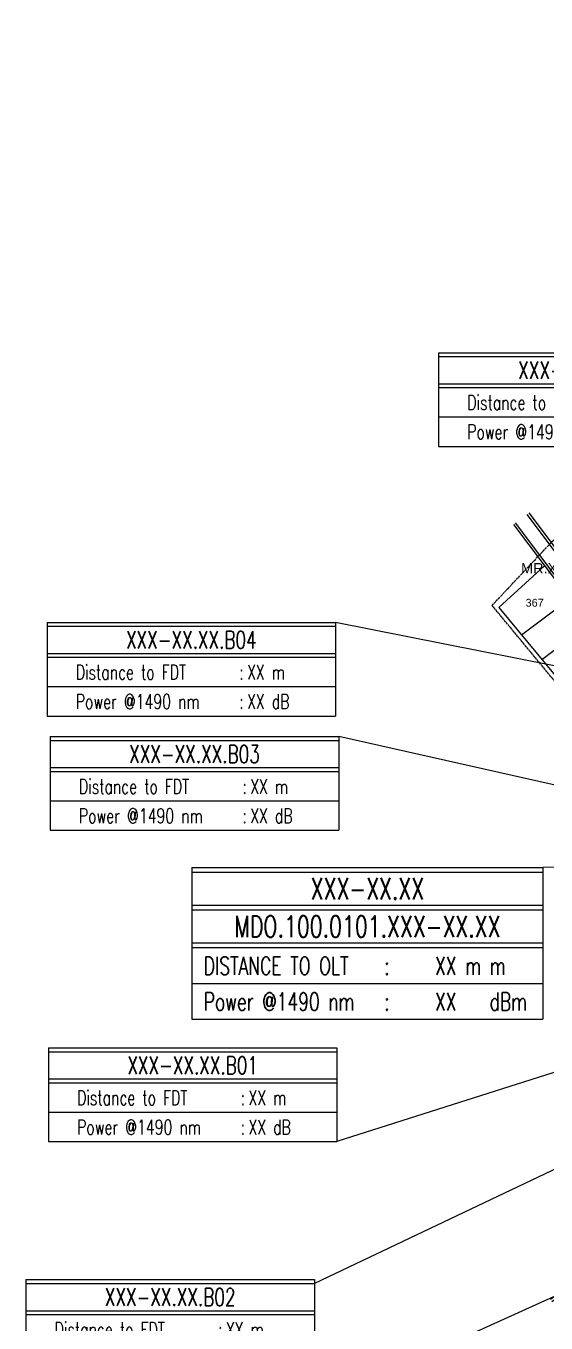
# Model space of a CAD drawing. Header units: metres. Extents: x 3071 to 12757, y 289 to 1488.
# Drawn here: x 3092 to 3292.4, y 598.5 to 1098.4 of the extents above; entities that cross this region are included whole.
import ezdxf
from ezdxf.enums import TextEntityAlignment as Align

# ---------------------------------------------------------------- set-up
doc = ezdxf.new("R2010")
doc.units = ezdxf.units.M
doc.set_wipeout_variables(frame=1)
doc.linetypes.add('PHANTOM2', pattern=[1.25, 0.625, -0.125, 0.125, -0.125, 0.125, -0.125])
for name, color, linetype in [('Base Map', 251, 'Continuous'), ('Home Number', 6, 'Continuous'), ('NEW POLE 7M 2.5INCH', 200, 'Continuous')]:
    doc.layers.add(name, color=color, linetype=linetype)
for name, color, linetype, lineweight in [('FAT AREA', 134, 'PHANTOM2', 25), ('FAT_Info', 5, 'Continuous', 9), ('FDT-Info', 1, 'Continuous', 9)]:
    doc.layers.add(name, color=color, linetype=linetype, lineweight=lineweight)
doc.styles.add('PDF Arial', font='arial.ttf')
doc.styles.add('ROMANS', font='romans.shx', dxfattribs={"width": 1.2})
doc.styles.get("Standard").update_dxf_attribs({"font": 'arial.ttf'})

# ---------------------------------------------------------------- blocks, each defined once
blk = doc.blocks.new('FDT-Info')
at = {"color": 0}
blk.add_wipeout([(0, 16.53), (38.25, 16.53), (38.25, 0), (0, 0)], dxfattribs=at)
for p, q in [((0, 16.53), (0, 0)), ((38.25, 16.53), (38.25, 0)), ((0, 8.31), (38.25, 8.31)), ((0, 7.8), (38.25, 7.8)), ((0, 3.9), (38.25, 3.9)), ((0, 0), (38.25, 0))]:
    blk.add_line(p, q, dxfattribs=at)
for points in [[(0, 16.53), (38.25, 16.53)], [(0, 16.02), (38.25, 16.02)], [(0, 12.42), (38.25, 12.42)], [(0, 11.91), (38.25, 11.91)]]:
    blk.add_lwpolyline(points, dxfattribs=at)
at = {"color": 0, "ltscale": 5, "style": 'ROMANS', "width": 0.7}
for s, height, p in [('DISTANCE TO OLT', 1.9493, (1.3, 4.83)), ('m', 1.95, (32.45, 4.83))]:
    blk.add_text(s, height=height, dxfattribs=at).set_placement(p)
at = {"color": 0, "style": 'ROMANS', "width": 0.7}
for s, height, p in [(':', 1.95, (20.97, 4.83)), ('Power @1490 nm', 1.9493, (1.3, 0.94)), ('dBm', 1.949, (32.45, 0.94)), (':', 1.95, (20.97, 0.94))]:
    blk.add_text(s, height=height, dxfattribs=at).set_placement(p)
for tag, p in [('FDT_ID', (19.13, 14.22)), ('FDT_OLT_ID', (19.13, 10.11))]:
    blk.add_attdef(tag, text='', height=2.34, dxfattribs=at).set_placement(p, align=Align.MIDDLE_CENTER)
for tag, p in [('DISTANCE_TO_OLT', (30.95, 5.81)), ('LOSS_@1490NM', (30.95, 1.91))]:
    blk.add_attdef(tag, text='', height=1.95, dxfattribs=at).set_placement(p, align=Align.MIDDLE_RIGHT)
blk = doc.blocks.new('FAT Info')
at = {"layer": 'FAT_Info'}
for p, q in [((0, 12.93), (0, -0.2)), ((40.44, 12.93), (40.44, -0.2)), ((0, 8.58), (40.44, 8.58)), ((0, 8.04), (40.44, 8.04)), ((0, 3.92), (40.44, 3.92)), ((0, -0.2), (40.44, -0.2))]:
    blk.add_line(p, q, dxfattribs=at)
for points in [[(0, 12.93), (40.44, 12.93)], [(0, 12.39), (40.44, 12.39)]]:
    blk.add_lwpolyline(points, dxfattribs=at)
at = {"layer": 'FAT_Info', "style": 'ROMANS', "width": 0.7}
for s, height, p in [(':', 2.06, (26.93, 4.91)), ('Power @1490 nm', 2.0607, (4.01, 0.79)), (':', 2.06, (26.93, 0.79))]:
    blk.add_text(s, height=height, dxfattribs=at).set_placement(p)
blk.add_attdef('FAT_SEQUENCE', text='', height=2.47, dxfattribs=at).set_placement((20.22, 10.48), align=Align.MIDDLE_CENTER)
blk.add_attdef('DISTANCE_TO', (4.01, 4.91), '', height=2.06, dxfattribs=at)
for tag, p in [('DISTANCE_TO_OLT', (28.02, 5.94)), ('LOSS_@1490NM', (28.02, 1.82))]:
    blk.add_attdef(tag, text='', height=2.06, dxfattribs=at).set_placement(p, align=Align.MIDDLE_LEFT)

msp = doc.modelspace()

# ---------------------------------------------------------------- linework, layer by layer
at = {"layer": 'Base Map'}
for points in [[(3291.87, 890.39), (3274.26, 874.28), (3311.45, 829.34), (3327.7, 842.79)], [(3283.01, 863.71), (3301.48, 877.62)], [(3290.85, 854.24), (3308.87, 867.81)]]:
    msp.add_lwpolyline(points, dxfattribs=at)
at = {"layer": 'FAT AREA'}
msp.add_lwpolyline([(3367.66, 835.19), (3351.33, 821.05), (3347.34, 815.97), (3330.98, 803.27), (3271.65, 875.06), (3295.04, 900), (3312.35, 909.39), (3345.98, 870.97)], close=True, dxfattribs=at)
at = {"layer": 'FAT_Info'}
for points in [[(3337.09, 843.58), (3211.33, 868.53)], [(3382.16, 786.34), (3212.56, 824.51)], [(3399.09, 706.82), (3203.17, 613.68)], [(3470.63, 687.96), (3192.07, 561.83)]]:
    msp.add_lwpolyline(points, dxfattribs=at)

# ---------------------------------------------------------------- block references
at = {"layer": 'FAT_Info', "lineweight": 0, "transparency": 33554687, "xscale": 2.749715971976171, "yscale": 2.749715971976171, "zscale": 2.749715971976171}
for p, values in [((3251.02, 936.94), {'FAT_SEQUENCE': 'XXX-XX.XX.A01', 'DISTANCE_TO_OLT': 'XX m', 'LOSS_@1490NM': 'XX dB', 'DISTANCE_TO': 'Distance to FDT'}), ((3100.14, 832.99), {'FAT_SEQUENCE': 'XXX-XX.XX.B04', 'DISTANCE_TO_OLT': 'XX m', 'LOSS_@1490NM': 'XX dB', 'DISTANCE_TO': 'Distance to FDT'}), ((3101.36, 788.96), {'FAT_SEQUENCE': 'XXX-XX.XX.B03', 'DISTANCE_TO_OLT': 'XX m', 'LOSS_@1490NM': 'XX dB', 'DISTANCE_TO': 'Distance to FDT'}), ((3100.66, 668.97), {'FAT_SEQUENCE': 'XXX-XX.XX.B01', 'DISTANCE_TO_OLT': 'XX m', 'LOSS_@1490NM': 'XX dB', 'DISTANCE_TO': 'Distance to FDT'}), ((3091.98, 579.63), {'FAT_SEQUENCE': 'XXX-XX.XX.B02', 'DISTANCE_TO_OLT': 'XX m', 'LOSS_@1490NM': 'XX dB', 'DISTANCE_TO': 'Distance to FDT'})]:
    msp.add_blockref('FAT Info', p, dxfattribs=at).add_auto_attribs(values)
at = {"layer": 'FDT-Info', "linetype": 'ByBlock'}
ref = msp.add_blockref('FDT-Info', (3155.91, 715.59), dxfattribs=dict(at, xscale=3.538047962681252, yscale=3.538047962681252, zscale=3.538047962681252))
ref.add_attrib('FAT_SEQUENCE', 'XXX-XX.XX', dxfattribs={"height": 8.276, "style": 'ROMANS', "width": 0.7}).set_placement((3223.58, 765.9), align=Align.MIDDLE_CENTER)
ref.add_attrib('LOSS_@1490NM', 'XX ', dxfattribs={"height": 6.897, "style": 'ROMANS', "width": 0.7}).set_placement((3249.69, 722.35), align=Align.MIDDLE_LEFT)
ref.add_attrib('DISTANCE_TO_OLT', 'XX m', dxfattribs={"height": 6.897, "style": 'ROMANS', "width": 0.7}).set_placement((3249.69, 736.14), align=Align.MIDDLE_LEFT)
ref.add_attrib('FAT_SEQUENCE', 'MDO.100.0101.XXX-XX.XX', dxfattribs={"height": 8.276, "style": 'ROMANS', "width": 0.7}).set_placement((3223.58, 751.35), align=Align.MIDDLE_CENTER)

# ---------------------------------------------------------------- texts
at = {"layer": 'Home Number'}
msp.add_text('367', height=3, dxfattribs=at).set_placement((3288.05, 876.12), align=Align.MIDDLE_CENTER)
at = {"layer": 'NEW POLE 7M 2.5INCH', "style": 'PDF Arial'}
msp.add_text('MR.XXX.P051', height=4, dxfattribs=at).set_placement((3300.81, 889.41), align=Align.MIDDLE_CENTER)

# ---------------------------------------------------------------- next in the draw order: linework, layer by layer
at = {"layer": 'Base Map'}
for points in [[(3483.34, 1098.45), (3482.74, 858.69), (3480.41, 765.63), (3479.75, 753.38, -0.235841), (3478.87, 751.83), (3429.81, 718.96, -0.410928), (3427.05, 719.49), (3405.45, 750.94), (3392.89, 768.58), (3368.15, 800.27), (3332.71, 846.95), (3285.12, 910.17)], [(3482.34, 1098.45), (3481.74, 858.7), (3479.41, 765.67), (3478.78, 753.94, -0.235841), (3477.9, 752.38), (3430.07, 720.34, -0.410928), (3427.31, 720.87), (3406.27, 751.52), (3393.69, 769.17), (3368.94, 800.88), (3333.51, 847.55), (3285.92, 910.77)], [(3279.92, 906.26), (3327.53, 843.02), (3363, 796.31), (3387.67, 764.69), (3400.12, 747.22), (3421.05, 716.73, -0.417506), (3420.52, 713.93), (3412.47, 708.54), (3374.68, 682.34), (3370.54, 678.2, 0.163447), (3369.97, 677.06), (3367.84, 661.67, -0.204364), (3367.03, 660.32), (3294.13, 607.54)], [(3294.72, 606.73), (3367.96, 659.76, 0.204364), (3368.77, 661.11), (3370.91, 676.59, -0.163447), (3371.48, 677.73), (3375.32, 681.57), (3413.03, 707.71), (3421.91, 713.67, 0.417506), (3422.45, 716.46), (3400.94, 747.79), (3388.47, 765.28), (3363.79, 796.92), (3328.32, 843.63), (3280.72, 906.86)]]:
    msp.add_lwpolyline(points, format="xyb", dxfattribs=at)
at = {"layer": 'FAT_Info'}
msp.add_lwpolyline([(3472.47, 751.32), (3211.86, 668.41)], dxfattribs=at)
at = {"layer": 'FDT-Info'}
msp.add_lwpolyline([(3472.26, 774.85), (3291.25, 774.09)], dxfattribs=at)

doc.saveas('drawing.dxf')
